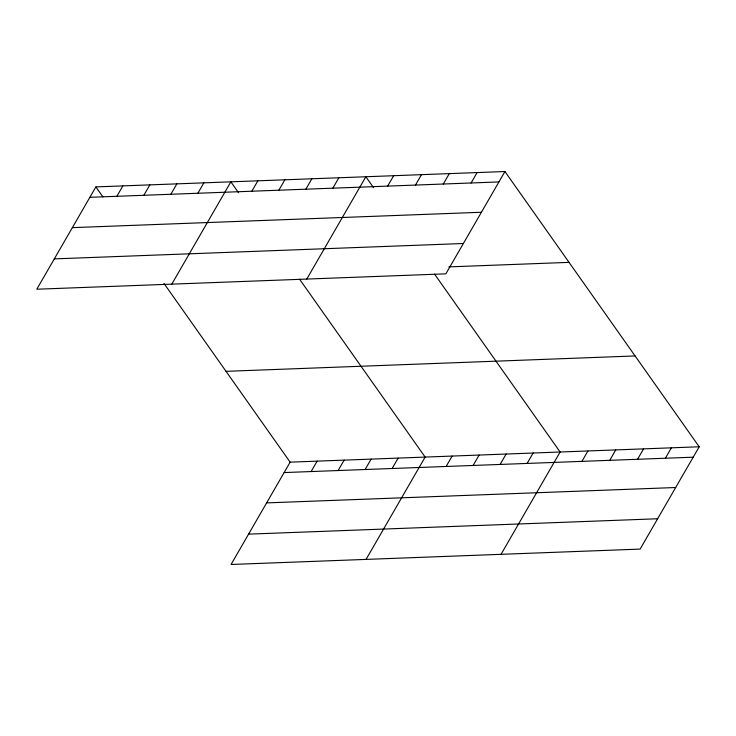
<?xml version="1.0" encoding="UTF-8"?>
<svg xmlns="http://www.w3.org/2000/svg" width="736" height="736" viewBox="0 0 736 736"><rect width="100%" height="100%" fill="white"/><g stroke="black" fill="none" stroke-linecap="round" stroke-linejoin="round"><path stroke-width="1.1" d="M504.933 171.525L95.873 186.907L36.8 289.22L445.86 273.838L504.933 171.525L699.2 446.78L640.127 549.093L231.067 564.475L290.14 462.162L699.2 446.78M116.858 196.3L122.866 185.895M143.86 195.279L149.868 184.874M170.853 194.267L176.861 183.862M197.855 193.255L203.863 182.85M171.792 284.142L230.856 181.829L238.556 192.731M251.85 191.222L257.858 180.817M278.852 190.21L284.86 179.805M305.845 189.189L311.852 178.784M332.847 188.177L338.854 177.772M306.783 279.064L365.847 176.76L373.548 187.652M387.66 186.116L393.668 175.711M415.472 185.067L421.48 174.662M443.293 184.028L449.3 173.622M471.104 182.979L477.112 172.574M311.126 471.555L317.133 461.15M338.128 470.534L344.135 460.129M365.12 469.522L371.128 459.117M392.122 468.51L398.13 458.105M366.059 559.397L425.132 457.084L299.589 279.22M446.117 466.477L452.125 456.072M473.119 465.465L479.127 455.06M500.112 464.444L506.12 454.038M527.114 463.432L533.122 453.026M501.05 554.318L560.114 452.014L434.58 274.142M581.928 461.371L587.935 450.966M609.748 460.322L615.747 449.917M637.56 459.282L643.568 448.877M665.381 458.234L671.379 447.828M89.866 197.312L498.925 181.93M72.349 227.645L481.418 212.262M54.308 258.888L463.376 243.506M448.877 266.883L569.038 262.366M226.026 371.33L635.094 355.948M284.133 472.567L693.192 457.185M266.616 502.9L675.685 487.517M248.575 534.143L657.644 518.76M95.873 186.907L102.92 196.898M163.944 283.36L290.14 462.162"/></g></svg>
